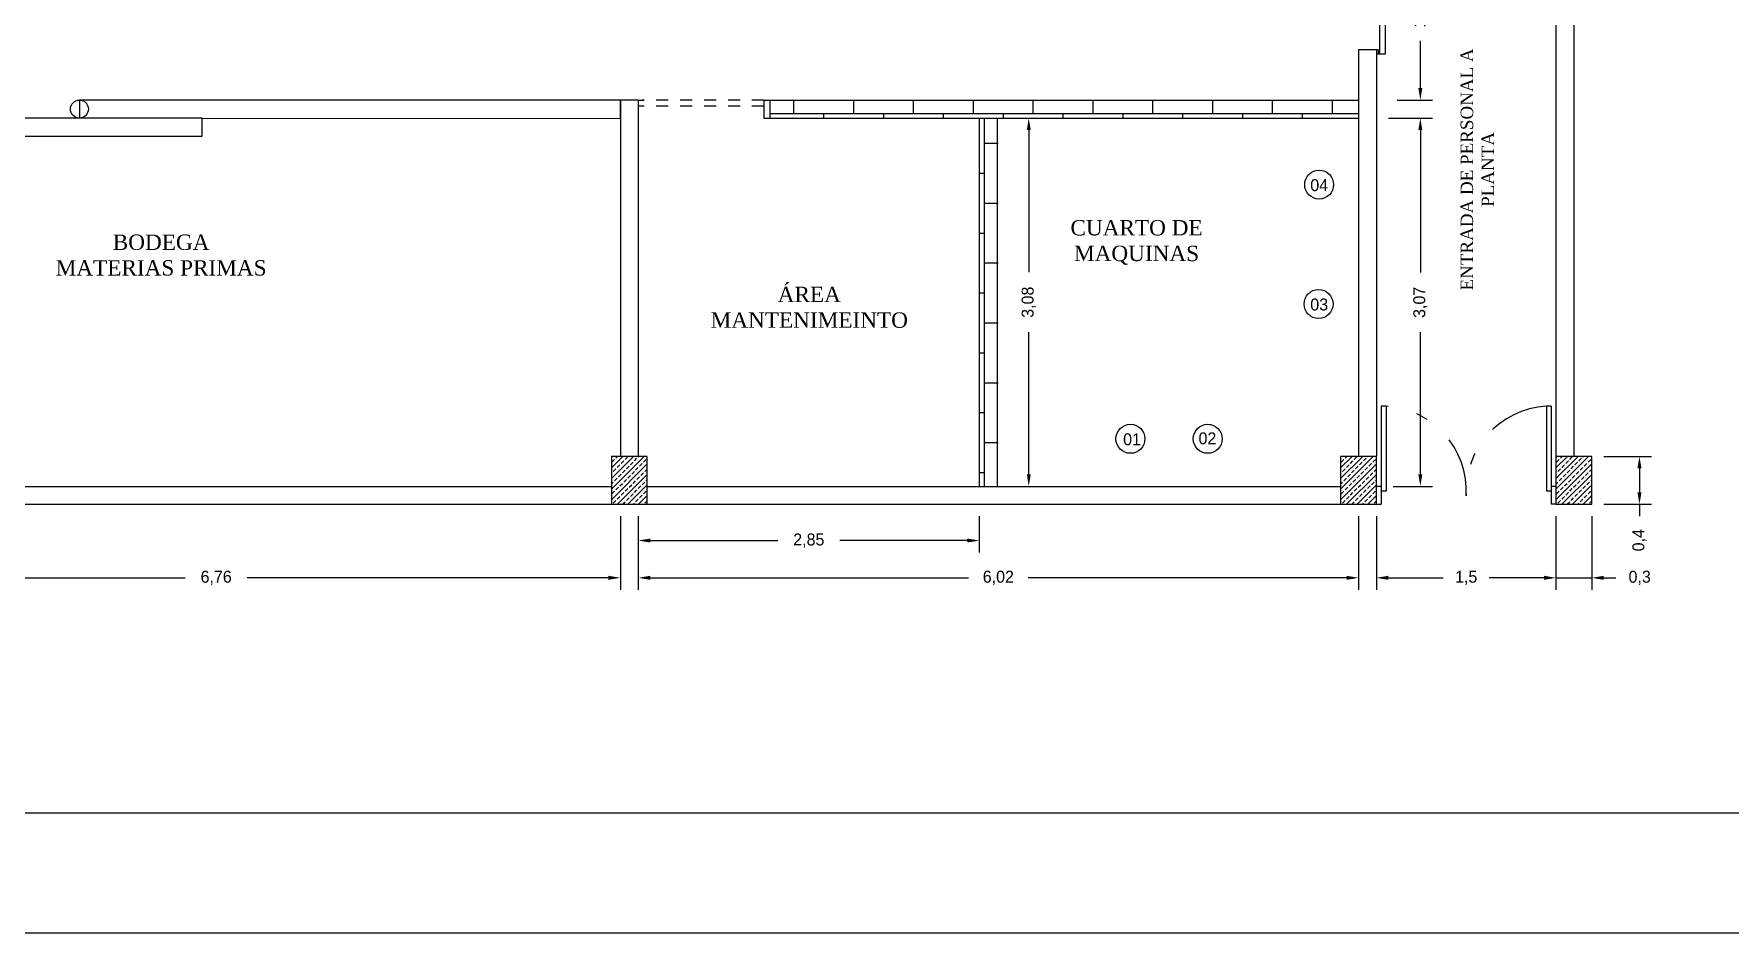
# Model space of a CAD drawing. Header units: millimetres. Extents: x 272.2 to 333.1, y 220.9 to 247.4.
# Drawn here: x 291.09 to 305.27, y 220.9 to 228.41 of the extents above; entities that cross this region are included whole.
import ezdxf

# ---------------------------------------------------------------- set-up
doc = ezdxf.new("R2010")
doc.units = ezdxf.units.MM
doc.linetypes.add('DASHDOT', pattern=[1, 0.5, -0.25, 0, -0.25])
doc.linetypes.add('TRAZOSX2', pattern=[1.5, 1, -0.5])
doc.styles.add('ERNE50', font='times.ttf', dxfattribs={"height": 0.15})
doc.dimstyles.new('ISO-25', dxfattribs={"dimtxt": 0.1, "dimasz": 0.1, "dimexe": 0.1, "dimexo": 0.1, "dimgap": 0.1, "dimtad": 0, "dimtxsty": 'Standard', "dimcen": 0, "dimadec": 0, "dimazin": 0, "dimtfac": 1, "dimtmove": 0, "dimatfit": 3, "dimfxl": 1, "dimarcsym": 0})

# ---------------------------------------------------------------- blocks, each defined once
blk = doc.blocks.new('*D22')
at = {"color": 0, "lineweight": -2}
for p, q in [((302.485, 229.332), (302.778, 229.332)), ((302.678, 229.232), (302.678, 228.837)), ((302.678, 227.958), (302.678, 228.353)), ((302.485, 227.858), (302.778, 227.858))]:
    blk.add_line(p, q, dxfattribs=at)
at = {"color": 0}
for points in [[(302.661, 229.232), (302.694, 229.232), (302.678, 229.332)], [(302.661, 227.958), (302.694, 227.958), (302.678, 227.858)]]:
    blk.add_solid(points, dxfattribs=at)
at = {"layer": 'Defpoints', "color": 0}
for p in [(302.385, 229.332), (302.385, 227.858), (302.678, 227.858)]:
    blk.add_point(p, dxfattribs=at)
at = {"color": 0, "insert": (302.678, 228.595), "char_height": 0.1, "attachment_point": 5, "rotation": 90}
blk.add_mtext('1,47', dxfattribs=at)
blk = doc.blocks.new('*D23')
at = {"color": 0, "lineweight": -2}
for p, q in [((296.142, 224.382), (296.142, 224.079)), ((298.992, 224.382), (298.992, 224.079)), ((296.242, 224.179), (297.308, 224.179)), ((298.892, 224.179), (297.825, 224.179))]:
    blk.add_line(p, q, dxfattribs=at)
at = {"color": 0}
for points in [[(296.242, 224.196), (296.242, 224.163), (296.142, 224.179)], [(298.892, 224.196), (298.892, 224.163), (298.992, 224.179)]]:
    blk.add_solid(points, dxfattribs=at)
at = {"layer": 'Defpoints', "color": 0}
for p in [(296.142, 224.482), (298.992, 224.482), (298.992, 224.179)]:
    blk.add_point(p, dxfattribs=at)
at = {"color": 0, "insert": (297.567, 224.179), "char_height": 0.1, "attachment_point": 5}
blk.add_mtext('2,85', dxfattribs=at)
blk = doc.blocks.new('*D24')
at = {"color": 0, "lineweight": -2}
for p, q in [((296.142, 224.382), (296.142, 223.768)), ((302.161, 224.382), (302.161, 223.768)), ((296.242, 223.868), (298.901, 223.868)), ((302.061, 223.868), (299.401, 223.868))]:
    blk.add_line(p, q, dxfattribs=at)
at = {"color": 0}
for points in [[(296.242, 223.885), (296.242, 223.851), (296.142, 223.868)], [(302.061, 223.885), (302.061, 223.851), (302.161, 223.868)]]:
    blk.add_solid(points, dxfattribs=at)
at = {"layer": 'Defpoints', "color": 0}
for p in [(296.142, 224.482), (302.161, 224.482), (296.142, 223.868)]:
    blk.add_point(p, dxfattribs=at)
at = {"color": 0, "insert": (299.151, 223.868), "char_height": 0.1, "attachment_point": 5}
blk.add_mtext('6,02', dxfattribs=at)
blk = doc.blocks.new('*D25')
at = {"color": 0, "lineweight": -2}
for p, q in [((302.411, 227.707), (302.778, 227.707)), ((302.678, 227.607), (302.678, 226.419)), ((302.678, 224.732), (302.678, 225.919)), ((302.451, 224.632), (302.778, 224.632))]:
    blk.add_line(p, q, dxfattribs=at)
at = {"color": 0}
for points in [[(302.661, 227.607), (302.694, 227.607), (302.678, 227.707)], [(302.661, 224.732), (302.694, 224.732), (302.678, 224.632)]]:
    blk.add_solid(points, dxfattribs=at)
at = {"layer": 'Defpoints', "color": 0}
for p in [(302.311, 227.707), (302.351, 224.632), (302.678, 224.632)]:
    blk.add_point(p, dxfattribs=at)
at = {"color": 0, "insert": (302.678, 226.169), "char_height": 0.1, "attachment_point": 5, "rotation": 90}
blk.add_mtext('3,07', dxfattribs=at)
blk = doc.blocks.new('*D26')
at = {"color": 0, "lineweight": -2}
for p, q in [((289.236, 224.382), (289.236, 223.768)), ((295.992, 224.382), (295.992, 223.768)), ((289.336, 223.868), (292.355, 223.868)), ((295.892, 223.868), (292.872, 223.868))]:
    blk.add_line(p, q, dxfattribs=at)
at = {"color": 0}
for points in [[(289.336, 223.885), (289.336, 223.851), (289.236, 223.868)], [(295.892, 223.885), (295.892, 223.851), (295.992, 223.868)]]:
    blk.add_solid(points, dxfattribs=at)
at = {"layer": 'Defpoints', "color": 0}
for p in [(289.236, 224.482), (295.992, 224.482), (295.992, 223.868)]:
    blk.add_point(p, dxfattribs=at)
at = {"color": 0, "insert": (292.614, 223.868), "char_height": 0.1, "attachment_point": 5}
blk.add_mtext('6,76', dxfattribs=at)
blk = doc.blocks.new('*D27')
at = {"color": 0, "lineweight": -2}
for p, q in [((299.242, 227.708), (299.505, 227.708)), ((299.405, 227.608), (299.405, 226.42)), ((299.405, 224.732), (299.405, 225.92)), ((299.242, 224.632), (299.505, 224.632))]:
    blk.add_line(p, q, dxfattribs=at)
at = {"color": 0}
for points in [[(299.389, 227.608), (299.422, 227.608), (299.405, 227.708)], [(299.389, 224.732), (299.422, 224.732), (299.405, 224.632)]]:
    blk.add_solid(points, dxfattribs=at)
at = {"layer": 'Defpoints', "color": 0}
for p in [(299.142, 227.708), (299.142, 224.632), (299.405, 224.632)]:
    blk.add_point(p, dxfattribs=at)
at = {"color": 0, "insert": (299.405, 226.17), "char_height": 0.1, "attachment_point": 5, "rotation": 90}
blk.add_mtext('3,08', dxfattribs=at)
blk = doc.blocks.new('*D50')
at = {"color": 0, "lineweight": -2}
for p, q in [((302.311, 224.382), (302.311, 223.768)), ((303.811, 224.382), (303.811, 223.768)), ((302.411, 223.868), (302.869, 223.868)), ((303.711, 223.868), (303.253, 223.868))]:
    blk.add_line(p, q, dxfattribs=at)
at = {"color": 0}
for points in [[(302.411, 223.885), (302.411, 223.851), (302.311, 223.868)], [(303.711, 223.885), (303.711, 223.851), (303.811, 223.868)]]:
    blk.add_solid(points, dxfattribs=at)
at = {"layer": 'Defpoints', "color": 0}
for p in [(302.311, 224.482), (303.811, 224.482), (303.811, 223.868)]:
    blk.add_point(p, dxfattribs=at)
at = {"color": 0, "insert": (303.061, 223.868), "char_height": 0.1, "attachment_point": 5}
blk.add_mtext('1,5', dxfattribs=at)
blk = doc.blocks.new('*D51')
at = {"color": 0, "lineweight": -2}
for p, q in [((304.211, 224.882), (304.609, 224.882)), ((304.509, 224.782), (304.509, 224.582)), ((304.211, 224.482), (304.609, 224.482)), ((304.509, 224.482), (304.509, 224.382))]:
    blk.add_line(p, q, dxfattribs=at)
at = {"color": 0}
for points in [[(304.492, 224.782), (304.526, 224.782), (304.509, 224.882)], [(304.492, 224.582), (304.526, 224.582), (304.509, 224.482)]]:
    blk.add_solid(points, dxfattribs=at)
at = {"layer": 'Defpoints', "color": 0}
for p in [(304.111, 224.882), (304.111, 224.482), (304.509, 224.482)]:
    blk.add_point(p, dxfattribs=at)
at = {"color": 0, "insert": (304.509, 224.182), "char_height": 0.1, "attachment_point": 5, "rotation": 90}
blk.add_mtext('0,4', dxfattribs=at)
blk = doc.blocks.new('*D52')
at = {"color": 0, "lineweight": -2}
for p, q in [((303.811, 224.382), (303.811, 223.768)), ((304.111, 224.382), (304.111, 223.768)), ((303.711, 223.868), (303.611, 223.868)), ((303.811, 223.868), (304.111, 223.868)), ((304.211, 223.868), (304.311, 223.868))]:
    blk.add_line(p, q, dxfattribs=at)
at = {"color": 0}
for points in [[(303.711, 223.885), (303.711, 223.851), (303.811, 223.868)], [(304.211, 223.885), (304.211, 223.851), (304.111, 223.868)]]:
    blk.add_solid(points, dxfattribs=at)
at = {"layer": 'Defpoints', "color": 0}
for p in [(303.811, 224.482), (304.111, 224.482), (304.111, 223.868)]:
    blk.add_point(p, dxfattribs=at)
at = {"color": 0, "insert": (304.511, 223.868), "char_height": 0.1, "attachment_point": 5}
blk.add_mtext('0,3', dxfattribs=at)

msp = doc.modelspace()

# ---------------------------------------------------------------- hatches: boundary and pattern name
h = msp.add_hatch()
h.set_pattern_fill('BRICK', color=256, style=0)
h.set_pattern_definition([(0, (-440.30715, 434.49463), (0, 0.25), []), (90, (-440.30715, 434.49463), (-0.5, 3e-17), [0.25, -0.25]), (90, (-440.05715, 434.49463), (-0.5, 3e-17), [-0.25, 0.25])])
h.paths.add_polyline_path([(297.242, 227.858), (297.242, 227.707), (302.161, 227.707), (302.161, 227.858)])
h = msp.add_hatch()
h.set_pattern_fill('BRICK', color=256, angle=-90, style=0)
h.set_pattern_definition([(270, (505.78602, 965.24761), (0.25, -5e-17), []), (360, (505.786, 965.2476), (1e-16, 0.5), [0.25, -0.25]), (360, (505.786, 964.9976), (1e-16, 0.5), [-0.25, 0.25])])
h.paths.add_polyline_path([(298.998, 224.632), (299.149, 224.632), (299.149, 227.699), (298.998, 227.699)])
at = {"linetype": 'DASHDOT', "ltscale": 0.2}
h = msp.add_hatch(dxfattribs=at)
h.set_pattern_fill('ANSI33', color=0, scale=0.25, style=0)
h.set_pattern_definition([(45, (259.36138, 221.90597), (-0.04419417, 0.04419417), []), (45, (259.40557, 221.90597), (-0.04419417, 0.04419417), [0.03125, -0.015625])])
h.paths.add_polyline_path([(295.917, 224.482), (296.217, 224.482), (296.217, 224.882), (295.917, 224.882)])
h = msp.add_hatch(dxfattribs=at)
h.set_pattern_fill('ANSI33', color=0, scale=0.25, style=0)
h.set_pattern_definition([(45, (265.455686, 221.90597), (-0.04419417, 0.04419417), []), (45, (265.49988, 221.90597), (-0.04419417, 0.04419417), [0.03125, -0.015625])])
h.paths.add_polyline_path([(302.011, 224.482), (302.311, 224.482), (302.311, 224.882), (302.011, 224.882)])
h = msp.add_hatch(dxfattribs=at)
h.set_pattern_fill('ANSI33', color=0, scale=0.25, style=0)
h.set_pattern_definition([(45, (267.255686, 221.90597), (-0.04419417, 0.04419417), []), (45, (267.29988, 221.90597), (-0.04419417, 0.04419417), [0.03125, -0.015625])])
h.paths.add_polyline_path([(303.811, 224.482), (304.111, 224.482), (304.111, 224.882), (303.811, 224.882)])

# ---------------------------------------------------------------- linework, layer by layer
at = {"color": 0}
for p, q in [((303.811, 229.282), (303.811, 224.632)), ((303.961, 229.132), (303.961, 224.882)), ((302.161, 228.282), (302.311, 228.282)), ((302.161, 228.282), (302.161, 224.882)), ((302.311, 228.282), (302.311, 224.882)), ((296.142, 227.858), (291.471, 227.858)), ((291.471, 227.858), (291.471, 227.708)), ((295.992, 227.858), (295.992, 224.882)), ((296.142, 227.858), (296.142, 226.795)), ((297.192, 227.858), (297.192, 227.708)), ((292.496, 227.708), (295.992, 227.704)), ((296.142, 226.795), (296.142, 226.645)), ((296.142, 226.645), (296.142, 224.882)), ((302.351, 225.302), (302.351, 224.482)), ((302.391, 225.302), (302.351, 225.302)), ((302.391, 225.302), (302.391, 224.592)), ((303.771, 225.302), (303.731, 225.302)), ((303.731, 225.302), (303.731, 224.592)), ((303.771, 225.302), (303.771, 224.482)), ((289.311, 224.632), (295.917, 224.632)), ((296.217, 224.632), (302.011, 224.632)), ((302.351, 224.632), (302.311, 224.632)), ((302.391, 224.592), (302.351, 224.592)), ((303.771, 224.592), (303.731, 224.592)), ((303.811, 224.632), (303.771, 224.632)), ((303.811, 224.632), (303.811, 224.482)), ((289.311, 224.482), (302.011, 224.482)), ((302.011, 224.482), (302.161, 224.482)), ((303.811, 224.482), (303.771, 224.482))]:
    msp.add_line(p, q, dxfattribs=at)
for p, q in [((302.327, 228.262), (302.34, 228.262)), ((302.327, 228.255), (302.34, 228.255)), ((303.961, 228.169), (303.961, 228.169)), ((295.992, 227.704), (295.992, 227.858)), ((296.142, 227.858), (296.192, 227.858)), ((297.192, 227.858), (297.242, 227.858)), ((297.242, 227.858), (302.161, 227.858)), ((297.242, 227.858), (297.242, 227.708)), ((297.192, 227.708), (298.992, 227.708)), ((297.242, 227.707), (302.161, 227.707)), ((298.992, 227.707), (298.992, 224.632)), ((299.142, 227.707), (299.142, 224.632))]:
    msp.add_line(p, q)
at = {"color": 0, "linetype": 'TRAZOSX2', "ltscale": 0.05}
for p, q in [((297.192, 227.808), (296.142, 227.808)), ((297.192, 227.858), (296.175, 227.858))]:
    msp.add_line(p, q, dxfattribs=at)
at = {"linetype": 'DASHDOT'}
msp.add_line((302.311, 224.482), (302.351, 224.482), dxfattribs=at)
msp.add_lwpolyline([(333.052, 220.901), (272.15, 220.901), (272.15, 247.417), (333.052, 247.417)], close=True)
msp.add_lwpolyline([(331.052, 221.901), (274.15, 221.901, -0.414214), (273.15, 222.901), (273.15, 245.417, -0.414214), (274.15, 246.417), (331.052, 246.417, -0.414214), (332.052, 245.417), (332.052, 222.901, -0.414214)], format="xyb", close=True)
for points in [[(302.34, 228.262), (302.34, 230.496)], [(302.385, 230.496), (302.385, 228.243), (302.34, 228.243), (302.34, 228.255)]]:
    msp.add_lwpolyline(points)
at = {"color": 0}
for points in [[(292.496, 227.708), (290.996, 227.708), (290.996, 227.558), (292.496, 227.558)], [(295.917, 224.482), (296.217, 224.482), (296.217, 224.882), (295.917, 224.882)], [(302.011, 224.482), (302.311, 224.482), (302.311, 224.882), (302.011, 224.882)], [(303.811, 224.482), (304.111, 224.482), (304.111, 224.882), (303.811, 224.882)]]:
    msp.add_lwpolyline(points, close=True, dxfattribs=at)
for centre, radius in [((302.327, 228.259), 0.000844), ((301.832, 227.152), 0.121), ((301.827, 226.155), 0.121), ((300.255, 225.029), 0.121), ((300.901, 225.029), 0.121)]:
    msp.add_circle(centre, radius)
msp.add_circle((291.471, 227.783), 0.075, dxfattribs=at)
for radius, start, end in [(0.016, 34.3709, 325.6291), (0.00309, 90, 270)]:
    msp.add_arc((302.327, 228.259), radius, start, end)
at = {"linetype": 'DASHDOT'}
for centre, start, end in [((302.351, 224.592), 356.7755, 86.7755), ((303.771, 224.592), 93.2245, 183.2245)]:
    msp.add_arc(centre, 0.711, start, end, dxfattribs=at)

# ---------------------------------------------------------------- texts
at = {"color": 0, "insert": (303.154, 227.279), "char_height": 0.105, "width": 2.34974, "attachment_point": 5, "rotation": 90, "style": 'ERNE50'}
msp.add_mtext('ENTRADA DE PERSONAL A PLANTA', dxfattribs=at)
at = {"char_height": 0.1, "width": 0.13822, "attachment_point": 1}
for s, insert in [('04', (301.758, 227.198)), ('03', (301.758, 226.201)), ('01', (300.194, 225.075)), ('02', (300.824, 225.083))]:
    msp.add_mtext(s, dxfattribs=dict(at, insert=insert))
at = {"color": 0, "char_height": 0.12845, "width": 1.81693, "attachment_point": 5, "style": 'ERNE50'}
for s, insert in [('CUARTO DE MAQUINAS ', (300.306, 226.669)), ('BODEGA MATERIAS PRIMAS   ', (292.154, 226.563)), ('ÁREA MANTENIMEINTO ', (297.571, 226.127))]:
    msp.add_mtext(s, dxfattribs=dict(at, insert=insert))

# ---------------------------------------------------------------- dimensions: what is measured, and where the dimension line sits
for base, p1, p2, picture, middle in [((302.678, 227.858), (302.385, 229.332), (302.385, 227.858), '*D22', (302.678, 228.595)), ((299.405, 224.632), (299.142, 227.708), (299.142, 224.632), '*D27', (299.405, 226.17)), ((302.6778, 224.632), (302.311, 227.7068), (302.351, 224.632), '*D25', (302.6778, 226.1694)), ((304.509, 224.482), (304.111, 224.882), (304.111, 224.482), '*D51', (304.509, 224.182))]:
    dim = msp.add_linear_dim(base=base, p1=p1, p2=p2, angle=90, dimstyle='ISO-25')
    dim.commit()
    dim.dimension.update_dxf_attribs({"geometry": picture, "text_midpoint": middle})
for base, p1, p2, picture, middle in [((295.992, 223.868), (289.236, 224.482), (295.992, 224.482), '*D26', (292.614, 223.868)), ((298.992, 224.179), (296.142, 224.482), (298.992, 224.482), '*D23', (297.567, 224.179)), ((296.142, 223.868), (302.161, 224.482), (296.142, 224.482), '*D24', (299.151, 223.868)), ((303.811, 223.868), (302.311, 224.482), (303.811, 224.482), '*D50', (303.061, 223.868)), ((304.111, 223.868), (303.811, 224.482), (304.111, 224.482), '*D52', (304.511, 223.868))]:
    dim = msp.add_linear_dim(base=base, p1=p1, p2=p2, dimstyle='ISO-25')
    dim.commit()
    dim.dimension.update_dxf_attribs({"geometry": picture, "text_midpoint": middle})

doc.saveas('drawing.dxf')
